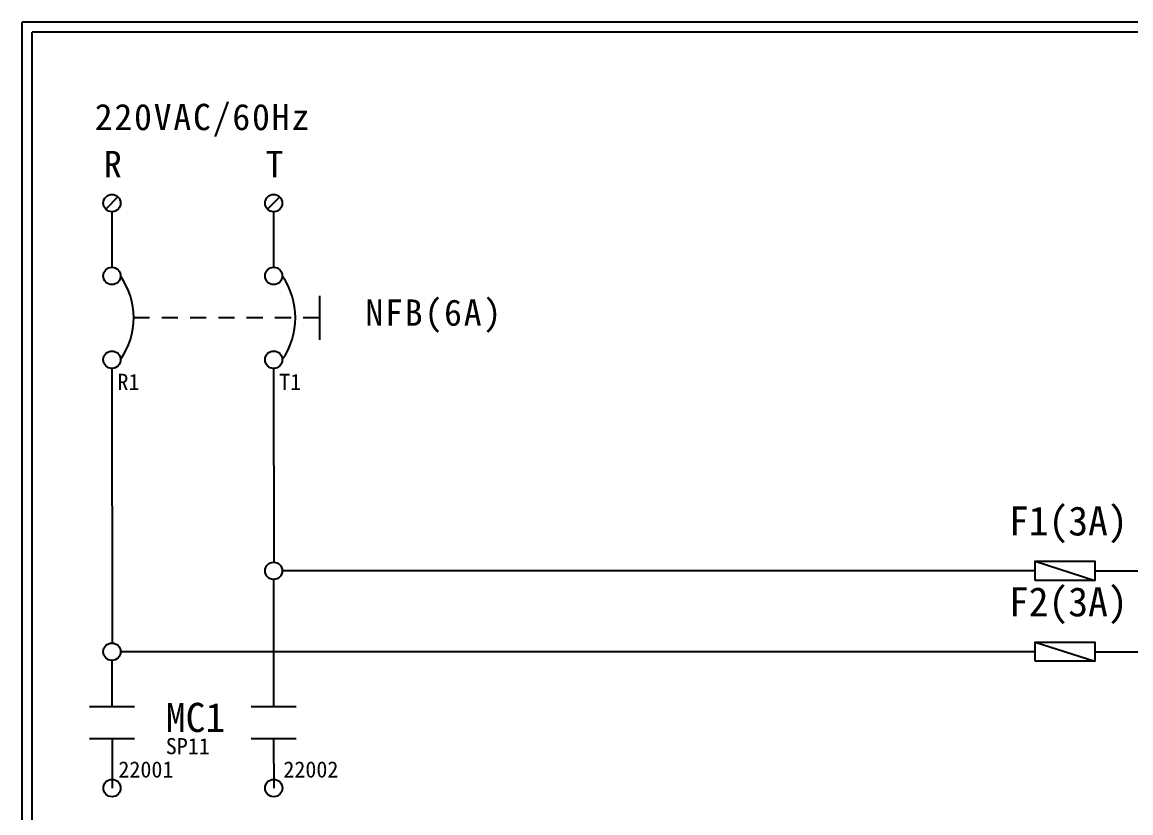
# Model space of a CAD drawing. Extents: x 10 to 297, y 3 to 207.
# Drawn here: x 10 to 147.1, y 109.2 to 207 of the extents above; entities that cross this region are included whole.
import ezdxf

# ---------------------------------------------------------------- set-up
doc = ezdxf.new("R2010")
doc.units = 0
doc.linetypes.add('HIDDEN9', pattern=[3.5, 2, -1.5])
doc.layers.get('0').update_dxf_attribs({"linetype": 'CONTINUOUS'})
doc.layers.add('圖框層', color=7, linetype='CONTINUOUS')
doc.layers.add('標尺寸層', color=3, linetype='CONTINUOUS')
doc.styles.add('STSL', font='kaiu.ttf')
doc.styles.add('標楷體', font='kaiu.ttf')

msp = doc.modelspace()

# ---------------------------------------------------------------- linework, layer by layer
at = {"color": 0}
for p, q in [((21.85, 185.35), (20.34, 183.83)), ((41.85, 185.35), (40.34, 183.83)), ((21.1, 164.1), (21.12, 130.19)), ((41.1, 164.1), (41.12, 140.19)), ((135.29, 139.12), (42.17, 139.12)), ((142.66, 139.12), (155.99, 139.12)), ((41.09, 138.05), (41.1, 122.35)), ((135.29, 129.12), (22.17, 129.12)), ((142.66, 129.12), (155.99, 129.12)), ((21.1, 128.05), (21.1, 122.35)), ((21.11, 118.38), (21.11, 112.25)), ((41.1, 118.38), (41.11, 112.25))]:
    msp.add_line(p, q, dxfattribs=at)
at = {"color": 0, "linetype": 'HIDDEN9'}
msp.add_line((46.76, 170.41), (23.79, 170.41), dxfattribs=at)
at = {"color": 0}
for centre in [(21.1, 184.59), (41.1, 184.59), (21.1, 175.59), (41.1, 175.59), (21.1, 165.23), (41.1, 165.23), (41.1, 139.12), (21.1, 129.12), (21.11, 112.25), (41.11, 112.25)]:
    msp.add_circle(centre, 1.07, dxfattribs=at)
for centre in [(14.74, 170.41), (34.74, 170.41)]:
    msp.add_arc(centre, 9.05, 325.1286, 34.8714, dxfattribs=at)
at = {"layer": '圖框層', "color": 0}
for p, q in [((297, 206.97), (10, 206.97)), ((10, 3), (10, 206.97)), ((295.75, 205.72), (11.25, 205.72)), ((11.25, 4.25), (11.25, 205.72))]:
    msp.add_line(p, q, dxfattribs=at)
at = {"layer": '標尺寸層', "color": 0}
for p, q in [((21.1, 183.52), (21.1, 176.66)), ((41.1, 183.52), (41.1, 176.66)), ((46.76, 173.14), (46.76, 167.68)), ((21.1, 164.16), (21.1, 164.1)), ((41.1, 164.16), (41.1, 164.1)), ((18.32, 122.35), (23.89, 122.35)), ((38.32, 122.35), (43.89, 122.35)), ((18.32, 118.38), (23.89, 118.38)), ((38.32, 118.38), (43.89, 118.38))]:
    msp.add_line(p, q, dxfattribs=at)
at = {"layer": '標尺寸層', "color": 7}
for p, q in [((135.29, 140.31), (142.66, 137.93)), ((135.29, 130.31), (142.66, 127.93))]:
    msp.add_line(p, q, dxfattribs=at)
for points in [[(135.29, 137.93), (135.29, 140.31), (142.66, 140.31), (142.66, 137.93)], [(135.29, 127.93), (135.29, 130.31), (142.66, 130.31), (142.66, 127.93)]]:
    msp.add_lwpolyline(points, close=True, dxfattribs=at)

# ---------------------------------------------------------------- texts
at = {"color": 0, "char_height": 3.25, "style": '標楷體'}
for s, insert, width, attachment_point in [('\\pt6.5;{\\T1.1;220VAC/60Hz}', (18.97, 196.87), 28.0555, 1), ('\\pt6.5;{\\T1.1;R}', (20.1, 191.05), 2, 1), ('\\pt6.5;{\\T1.1;T}', (40.1, 191.05), 2, 1), ('\\pt6.5;{\\T1.1;NFB(6A)}', (60.96, 172.68), 24.6072, 2)]:
    msp.add_mtext(s, dxfattribs=dict(at, insert=insert, width=width, attachment_point=attachment_point))
at = {"layer": '圖框層', "color": 0, "style": 'STSL'}
for s, height, p in [('R1', 2, (21.78, 161.49)), ('T1', 2, (41.78, 161.49)), ('F1(3A)', 3.6, (132.02, 143.49)), ('F2(3A)', 3.6, (132.02, 133.49)), ('MC1', 3.6, (27.76, 119.19)), ('SP11', 2, (27.76, 116.44)), ('22001', 2, (21.9, 113.56)), ('22002', 2, (42.3, 113.56))]:
    msp.add_text(s, height=height, dxfattribs=at).set_placement(p)

doc.saveas('drawing.dxf')
